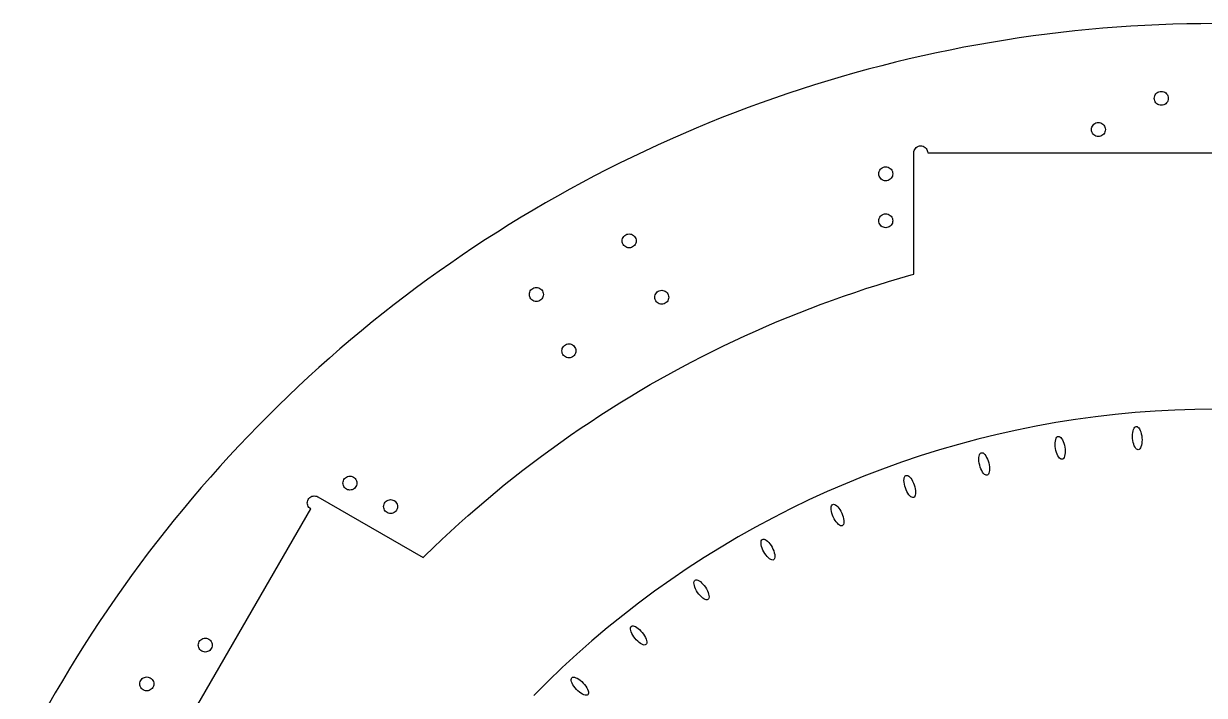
# Model space of a CAD drawing. Header units: metres. Extents: x -287 to 287, y -575 to 0.
# Drawn here: x -255.6 to -2.3, y -144.2 to 0 of the extents above; entities that cross this region are included whole.
import ezdxf

# ---------------------------------------------------------------- set-up
doc = ezdxf.new("R2010")
doc.units = ezdxf.units.M

msp = doc.modelspace()

# ---------------------------------------------------------------- linework, layer by layer
for p, q in [((0, 0), (-3.0089, -0.0157)), ((-36.0127, -2.2657), (-38.9959, -2.6585)), ((-33.0255, -1.9042), (-36.0127, -2.2657)), ((-30.0347, -1.574), (-33.0255, -1.9042)), ((-27.0406, -1.2752), (-30.0347, -1.574)), ((-24.0436, -1.0077), (-27.0406, -1.2752)), ((-21.0439, -0.7716), (-24.0436, -1.0077)), ((-18.0419, -0.567), (-21.0439, -0.7716)), ((-15.038, -0.3938), (-18.0419, -0.567)), ((-12.0323, -0.252), (-15.038, -0.3938)), ((-9.0254, -0.1418), (-12.0323, -0.252)), ((-6.0175, -0.063), (-9.0254, -0.1418)), ((-3.0089, -0.0157), (-6.0175, -0.063)), ((-50.8827, -4.5412), (-53.8413, -5.0895)), ((-47.9186, -4.0238), (-50.8827, -4.5412)), ((-44.9492, -3.5376), (-47.9186, -4.0238)), ((-41.9748, -3.0824), (-44.9492, -3.5376)), ((-38.9959, -2.6585), (-41.9748, -3.0824)), ((-65.6133, -7.5917), (-68.5391, -8.2941)), ((-62.6803, -6.92), (-65.6133, -7.5917)), ((-59.7404, -6.279), (-62.6803, -6.92)), ((-56.794, -5.6688), (-59.7404, -6.279)), ((-53.8413, -5.0895), (-56.794, -5.6688)), ((-74.3679, -9.7907), (-77.2702, -10.5847)), ((-71.4574, -9.0272), (-74.3679, -9.7907)), ((-68.5391, -8.2941), (-71.4574, -9.0272)), ((-83.0491, -12.2636), (-85.925, -13.1484)), ((-80.164, -11.409), (-83.0491, -12.2636)), ((-77.2702, -10.5847), (-80.164, -11.409)), ((-91.6483, -15.008), (-94.495, -15.9826)), ((-88.7915, -14.0632), (-91.6483, -15.008)), ((-85.925, -13.1484), (-88.7915, -14.0632)), ((-12.799, -15.29), (-12.6491, -15.0758)), ((-12.6491, -15.0758), (-12.4642, -14.8909)), ((-12.4642, -14.8909), (-12.25, -14.741)), ((-12.25, -14.741), (-12.013, -14.6304)), ((-12.013, -14.6304), (-11.7605, -14.5628)), ((-11.7605, -14.5628), (-11.5, -14.54)), ((-11.5, -14.54), (-11.2395, -14.5628)), ((-11.2395, -14.5628), (-10.987, -14.6304)), ((-10.987, -14.6304), (-10.75, -14.741)), ((-10.75, -14.741), (-10.5358, -14.8909)), ((-10.5358, -14.8909), (-10.3509, -15.0758)), ((-10.3509, -15.0758), (-10.201, -15.29)), ((-97.3314, -16.987), (-100.157, -18.0211)), ((-94.495, -15.9826), (-97.3314, -16.987)), ((-13, -16.04), (-12.9772, -15.7795)), ((-12.9772, -16.3005), (-13, -16.04)), ((-12.9772, -15.7795), (-12.9095, -15.527)), ((-12.9095, -16.553), (-12.9772, -16.3005)), ((-12.9095, -15.527), (-12.799, -15.29)), ((-12.799, -16.79), (-12.9095, -16.553)), ((-12.6491, -17.0042), (-12.799, -16.79)), ((-12.4642, -17.1891), (-12.6491, -17.0042)), ((-12.25, -17.339), (-12.4642, -17.1891)), ((-12.013, -17.4495), (-12.25, -17.339)), ((-11.7605, -17.5172), (-12.013, -17.4495)), ((-11.5, -17.54), (-11.7605, -17.5172)), ((-11.2395, -17.5172), (-11.5, -17.54)), ((-10.987, -17.4495), (-11.2395, -17.5172)), ((-10.75, -17.339), (-10.987, -17.4495)), ((-10.5358, -17.1891), (-10.75, -17.339)), ((-10.3509, -17.0042), (-10.5358, -17.1891)), ((-10.201, -16.79), (-10.3509, -17.0042)), ((-10.201, -15.29), (-10.0905, -15.527)), ((-10.0905, -16.553), (-10.201, -16.79)), ((-10.0905, -15.527), (-10.0228, -15.7795)), ((-10.0228, -16.3005), (-10.0905, -16.553)), ((-10.0228, -15.7795), (-10, -16.04)), ((-10, -16.04), (-10.0228, -16.3005)), ((-105.775, -20.1777), (-108.567, -21.3)), ((-102.972, -19.0847), (-105.775, -20.1777)), ((-100.157, -18.0211), (-102.972, -19.0847)), ((-111.347, -22.4515), (-114.115, -23.632)), ((-108.567, -21.3), (-111.347, -22.4515)), ((-26.5, -22.735), (-26.4772, -22.4745)), ((-26.4772, -22.9955), (-26.5, -22.735)), ((-26.4772, -22.4745), (-26.4095, -22.222)), ((-26.4095, -22.222), (-26.299, -21.985)), ((-26.299, -21.985), (-26.1491, -21.7708)), ((-26.1491, -21.7708), (-25.9642, -21.5859)), ((-25.9642, -21.5859), (-25.75, -21.436)), ((-25.75, -21.436), (-25.513, -21.3255)), ((-25.513, -21.3255), (-25.2605, -21.2578)), ((-25.2605, -21.2578), (-25, -21.235)), ((-25, -21.235), (-24.7395, -21.2578)), ((-24.7395, -21.2578), (-24.487, -21.3255)), ((-24.487, -21.3255), (-24.25, -21.436)), ((-24.25, -21.436), (-24.0358, -21.5859)), ((-24.0358, -21.5859), (-23.8509, -21.7708)), ((-23.8509, -21.7708), (-23.701, -21.985)), ((-23.701, -21.985), (-23.5905, -22.222)), ((-23.5905, -22.222), (-23.5228, -22.4745)), ((-23.5228, -22.4745), (-23.5, -22.735)), ((-23.5, -22.735), (-23.5228, -22.9955)), ((-116.87, -24.8414), (-119.612, -26.0797)), ((-114.115, -23.632), (-116.87, -24.8414)), ((-26.4095, -23.248), (-26.4772, -22.9955)), ((-26.299, -23.485), (-26.4095, -23.248)), ((-26.1491, -23.6992), (-26.299, -23.485)), ((-25.9642, -23.8841), (-26.1491, -23.6992)), ((-25.75, -24.034), (-25.9642, -23.8841)), ((-25.513, -24.1445), (-25.75, -24.034)), ((-25.2605, -24.2122), (-25.513, -24.1445)), ((-25, -24.235), (-25.2605, -24.2122)), ((-24.7395, -24.2122), (-25, -24.235)), ((-24.487, -24.1445), (-24.7395, -24.2122)), ((-24.25, -24.034), (-24.487, -24.1445)), ((-24.0358, -23.8841), (-24.25, -24.034)), ((-23.8509, -23.6992), (-24.0358, -23.8841)), ((-23.701, -23.485), (-23.8509, -23.6992)), ((-23.5905, -23.248), (-23.701, -23.485)), ((-23.5228, -22.9955), (-23.5905, -23.248)), ((-122.341, -27.3466), (-125.057, -28.6419)), ((-119.612, -26.0797), (-122.341, -27.3466)), ((-64.6223, -27.735), (-64.5995, -27.4745)), ((-64.6223, -53.8086), (-64.6223, -27.735)), ((-64.5995, -27.4745), (-64.5318, -27.222)), ((-64.5318, -27.222), (-64.4213, -26.985)), ((-64.4213, -26.985), (-64.2713, -26.7708)), ((-64.2713, -26.7708), (-64.0865, -26.5859)), ((-64.0865, -26.5859), (-63.8723, -26.436)), ((-63.8723, -26.436), (-63.6353, -26.3255)), ((-63.6353, -26.3255), (-63.3828, -26.2578)), ((-63.3828, -26.2578), (-63.1223, -26.235)), ((-63.1223, -26.235), (-62.8618, -26.2578)), ((-62.8618, -26.2578), (-62.6093, -26.3255)), ((-62.6093, -26.3255), (-62.3723, -26.436)), ((-62.3723, -26.436), (-62.1581, -26.5859)), ((-62.1581, -26.5859), (-61.9732, -26.7708)), ((-61.9732, -26.7708), (-61.8232, -26.985)), ((-61.8232, -26.985), (-61.7127, -27.222)), ((-61.7127, -27.222), (-61.6451, -27.4745)), ((-61.6451, -27.4745), (-61.6223, -27.735)), ((-61.6223, -27.735), (61.6223, -27.735)), ((-127.759, -29.9657), (-130.448, -31.3177)), ((-125.057, -28.6419), (-127.759, -29.9657)), ((-133.121, -32.6977), (-135.781, -34.1057)), ((-130.448, -31.3177), (-133.121, -32.6977)), ((-72.1223, -32.235), (-72.0995, -31.9745)), ((-72.0995, -32.4955), (-72.1223, -32.235)), ((-72.0995, -31.9745), (-72.0318, -31.722)), ((-72.0318, -32.748), (-72.0995, -32.4955)), ((-72.0318, -31.722), (-71.9213, -31.485)), ((-71.9213, -32.985), (-72.0318, -32.748)), ((-71.9213, -31.485), (-71.7713, -31.2708)), ((-71.7713, -31.2708), (-71.5865, -31.0859)), ((-71.5865, -31.0859), (-71.3723, -30.936)), ((-71.3723, -30.936), (-71.1353, -30.8255)), ((-71.1353, -30.8255), (-70.8828, -30.7578)), ((-70.8828, -30.7578), (-70.6223, -30.735)), ((-70.6223, -30.735), (-70.3618, -30.7578)), ((-70.3618, -30.7578), (-70.1093, -30.8255)), ((-70.1093, -30.8255), (-69.8723, -30.936)), ((-69.8723, -30.936), (-69.6581, -31.0859)), ((-69.6581, -31.0859), (-69.4732, -31.2708)), ((-69.4732, -31.2708), (-69.3232, -31.485)), ((-69.3232, -31.485), (-69.2127, -31.722)), ((-69.2127, -32.748), (-69.3232, -32.985)), ((-69.2127, -31.722), (-69.1451, -31.9745)), ((-69.1451, -32.4955), (-69.2127, -32.748)), ((-69.1451, -31.9745), (-69.1223, -32.235)), ((-69.1223, -32.235), (-69.1451, -32.4955)), ((-135.781, -34.1057), (-138.425, -35.5415)), ((-71.7713, -33.1992), (-71.9213, -32.985)), ((-71.5865, -33.3841), (-71.7713, -33.1992)), ((-71.3723, -33.534), (-71.5865, -33.3841)), ((-71.1353, -33.6445), (-71.3723, -33.534)), ((-70.8828, -33.7122), (-71.1353, -33.6445)), ((-70.6223, -33.735), (-70.8828, -33.7122)), ((-70.3618, -33.7122), (-70.6223, -33.735)), ((-70.1093, -33.6445), (-70.3618, -33.7122)), ((-69.8723, -33.534), (-70.1093, -33.6445)), ((-69.6581, -33.3841), (-69.8723, -33.534)), ((-69.4732, -33.1992), (-69.6581, -33.3841)), ((-69.3232, -32.985), (-69.4732, -33.1992)), ((-141.054, -37.0048), (-143.668, -38.4957)), ((-138.425, -35.5415), (-141.054, -37.0048)), ((-146.266, -40.0137), (-148.848, -41.559)), ((-143.668, -38.4957), (-146.266, -40.0137)), ((-148.848, -41.559), (-151.413, -43.1311)), ((-72.1223, -42.3118), (-72.0995, -42.0514)), ((-72.0995, -42.5723), (-72.1223, -42.3118)), ((-72.0995, -42.0514), (-72.0318, -41.7988)), ((-72.0318, -42.8249), (-72.0995, -42.5723)), ((-72.0318, -41.7988), (-71.9213, -41.5618)), ((-71.9213, -43.0618), (-72.0318, -42.8249)), ((-71.9213, -41.5618), (-71.7713, -41.3477)), ((-71.7713, -43.276), (-71.9213, -43.0618)), ((-71.7713, -41.3477), (-71.5865, -41.1628)), ((-71.5865, -41.1628), (-71.3723, -41.0128)), ((-71.3723, -41.0128), (-71.1353, -40.9023)), ((-71.1353, -40.9023), (-70.8828, -40.8346)), ((-70.8828, -40.8346), (-70.6223, -40.8118)), ((-70.6223, -40.8118), (-70.3618, -40.8346)), ((-70.3618, -40.8346), (-70.1093, -40.9023)), ((-70.1093, -40.9023), (-69.8723, -41.0128)), ((-69.8723, -41.0128), (-69.6581, -41.1628)), ((-69.6581, -41.1628), (-69.4732, -41.3477)), ((-69.4732, -41.3477), (-69.3232, -41.5618)), ((-69.3232, -43.0618), (-69.4732, -43.276)), ((-69.3232, -41.5618), (-69.2127, -41.7988)), ((-69.2127, -42.8249), (-69.3232, -43.0618)), ((-69.2127, -41.7988), (-69.1451, -42.0514)), ((-69.1451, -42.5723), (-69.2127, -42.8249)), ((-69.1451, -42.0514), (-69.1223, -42.3118)), ((-69.1223, -42.3118), (-69.1451, -42.5723)), ((-153.962, -44.7301), (-156.494, -46.3557)), ((-151.413, -43.1311), (-153.962, -44.7301)), ((-126.837, -45.6725), (-126.653, -45.4876)), ((-126.653, -45.4876), (-126.438, -45.3376)), ((-126.438, -45.3376), (-126.201, -45.2272)), ((-126.201, -45.2272), (-125.949, -45.1595)), ((-125.949, -45.1595), (-125.688, -45.1367)), ((-125.688, -45.1367), (-125.428, -45.1595)), ((-125.428, -45.1595), (-125.175, -45.2272)), ((-125.175, -45.2272), (-124.938, -45.3376)), ((-124.938, -45.3376), (-124.724, -45.4876)), ((-124.724, -45.4876), (-124.539, -45.6725)), ((-71.5865, -43.4609), (-71.7713, -43.276)), ((-71.3723, -43.6109), (-71.5865, -43.4609)), ((-71.1353, -43.7214), (-71.3723, -43.6109)), ((-70.8828, -43.7891), (-71.1353, -43.7214)), ((-70.6223, -43.8118), (-70.8828, -43.7891)), ((-70.3618, -43.7891), (-70.6223, -43.8118)), ((-70.1093, -43.7214), (-70.3618, -43.7891)), ((-69.8723, -43.6109), (-70.1093, -43.7214)), ((-69.6581, -43.4609), (-69.8723, -43.6109)), ((-69.4732, -43.276), (-69.6581, -43.4609)), ((-159.009, -48.0076), (-161.506, -49.6859)), ((-156.494, -46.3557), (-159.009, -48.0076)), ((-127.188, -46.6367), (-127.166, -46.3762)), ((-127.166, -46.8972), (-127.188, -46.6367)), ((-127.166, -46.3762), (-127.098, -46.1237)), ((-127.098, -47.1497), (-127.166, -46.8972)), ((-127.098, -46.1237), (-126.987, -45.8867)), ((-126.987, -47.3867), (-127.098, -47.1497)), ((-126.987, -45.8867), (-126.837, -45.6725)), ((-126.837, -47.6009), (-126.987, -47.3867)), ((-126.653, -47.7858), (-126.837, -47.6009)), ((-126.438, -47.9357), (-126.653, -47.7858)), ((-126.201, -48.0462), (-126.438, -47.9357)), ((-125.949, -48.1139), (-126.201, -48.0462)), ((-125.688, -48.1367), (-125.949, -48.1139)), ((-125.428, -48.1139), (-125.688, -48.1367)), ((-125.175, -48.0462), (-125.428, -48.1139)), ((-124.938, -47.9357), (-125.175, -48.0462)), ((-124.724, -47.7858), (-124.938, -47.9357)), ((-124.539, -47.6009), (-124.724, -47.7858)), ((-124.539, -45.6725), (-124.389, -45.8867)), ((-124.389, -47.3867), (-124.539, -47.6009)), ((-124.389, -45.8867), (-124.279, -46.1237)), ((-124.279, -47.1497), (-124.389, -47.3867)), ((-124.279, -46.1237), (-124.211, -46.3762)), ((-124.211, -46.8972), (-124.279, -47.1497)), ((-124.211, -46.3762), (-124.188, -46.6367)), ((-124.188, -46.6367), (-124.211, -46.8972)), ((-161.506, -49.6859), (-163.986, -51.3902)), ((-166.448, -53.1203), (-168.892, -54.8762)), ((-163.986, -51.3902), (-166.448, -53.1203)), ((-168.892, -54.8762), (-171.317, -56.6575)), ((-72.4592, -56.1178), (-70.034, -55.3717)), ((-70.034, -55.3717), (-67.6011, -54.651)), ((-67.6011, -54.651), (-65.1607, -53.9559)), ((-65.1607, -53.9559), (-64.6223, -53.8086)), ((-171.317, -56.6575), (-173.723, -58.4642)), ((-147.107, -58.1367), (-147.084, -57.8762)), ((-147.084, -58.3972), (-147.107, -58.1367)), ((-147.084, -57.8762), (-147.017, -57.6237)), ((-147.017, -57.6237), (-146.906, -57.3867)), ((-146.906, -57.3867), (-146.756, -57.1725)), ((-146.756, -57.1725), (-146.571, -56.9876)), ((-146.571, -56.9876), (-146.357, -56.8376)), ((-146.357, -56.8376), (-146.12, -56.7272)), ((-146.12, -56.7272), (-145.867, -56.6595)), ((-145.867, -56.6595), (-145.607, -56.6367)), ((-145.607, -56.6367), (-145.347, -56.6595)), ((-145.347, -56.6595), (-145.094, -56.7272)), ((-145.094, -56.7272), (-144.857, -56.8376)), ((-144.857, -56.8376), (-144.643, -56.9876)), ((-144.643, -56.9876), (-144.458, -57.1725)), ((-144.458, -57.1725), (-144.308, -57.3867)), ((-144.308, -57.3867), (-144.197, -57.6237)), ((-144.197, -57.6237), (-144.13, -57.8762)), ((-144.13, -57.8762), (-144.107, -58.1367)), ((-144.107, -58.1367), (-144.13, -58.3972)), ((-120.181, -58.4746), (-120.113, -58.222)), ((-120.113, -58.222), (-120.002, -57.9851)), ((-120.002, -57.9851), (-119.852, -57.7709)), ((-119.852, -57.7709), (-119.668, -57.586)), ((-119.668, -57.586), (-119.453, -57.436)), ((-119.453, -57.436), (-119.216, -57.3255)), ((-119.216, -57.3255), (-118.964, -57.2579)), ((-118.964, -57.2579), (-118.703, -57.2351)), ((-118.703, -57.2351), (-118.443, -57.2579)), ((-118.443, -57.2579), (-118.19, -57.3255)), ((-118.19, -57.3255), (-117.953, -57.436)), ((-117.953, -57.436), (-117.739, -57.586)), ((-117.739, -57.586), (-117.554, -57.7709)), ((-117.554, -57.7709), (-117.404, -57.9851)), ((-117.404, -57.9851), (-117.294, -58.222)), ((-117.294, -58.222), (-117.226, -58.4746)), ((-79.6862, -58.5079), (-77.2856, -57.686)), ((-77.2856, -57.686), (-74.8765, -56.8893)), ((-74.8765, -56.8893), (-72.4592, -56.1178)), ((-176.11, -60.2959), (-178.478, -62.1525)), ((-173.723, -58.4642), (-176.11, -60.2959)), ((-147.017, -58.6497), (-147.084, -58.3972)), ((-146.906, -58.8867), (-147.017, -58.6497)), ((-146.756, -59.1009), (-146.906, -58.8867)), ((-146.571, -59.2858), (-146.756, -59.1009)), ((-146.357, -59.4357), (-146.571, -59.2858)), ((-146.12, -59.5462), (-146.357, -59.4357)), ((-145.867, -59.6139), (-146.12, -59.5462)), ((-145.607, -59.6367), (-145.867, -59.6139)), ((-145.347, -59.6139), (-145.607, -59.6367)), ((-145.094, -59.5462), (-145.347, -59.6139)), ((-144.857, -59.4357), (-145.094, -59.5462)), ((-144.643, -59.2858), (-144.857, -59.4357)), ((-144.458, -59.1009), (-144.643, -59.2858)), ((-144.308, -58.8867), (-144.458, -59.1009)), ((-144.197, -58.6497), (-144.308, -58.8867)), ((-144.13, -58.3972), (-144.197, -58.6497)), ((-120.203, -58.7351), (-120.181, -58.4746)), ((-120.181, -58.9955), (-120.203, -58.7351)), ((-120.113, -59.2481), (-120.181, -58.9955)), ((-120.002, -59.4851), (-120.113, -59.2481)), ((-119.852, -59.6992), (-120.002, -59.4851)), ((-119.668, -59.8841), (-119.852, -59.6992)), ((-119.453, -60.0341), (-119.668, -59.8841)), ((-119.216, -60.1446), (-119.453, -60.0341)), ((-118.964, -60.2123), (-119.216, -60.1446)), ((-118.703, -60.2351), (-118.964, -60.2123)), ((-118.443, -60.2123), (-118.703, -60.2351)), ((-118.19, -60.1446), (-118.443, -60.2123)), ((-117.953, -60.0341), (-118.19, -60.1446)), ((-117.739, -59.8841), (-117.953, -60.0341)), ((-117.554, -59.6992), (-117.739, -59.8841)), ((-117.404, -59.4851), (-117.554, -59.6992)), ((-117.294, -59.2481), (-117.404, -59.4851)), ((-117.226, -58.9955), (-117.294, -59.2481)), ((-117.226, -58.4746), (-117.203, -58.7351)), ((-117.203, -58.7351), (-117.226, -58.9955)), ((-86.8345, -61.1238), (-84.4609, -60.2269)), ((-84.4609, -60.2269), (-82.078, -59.3549)), ((-82.078, -59.3549), (-79.6862, -58.5079)), ((-178.478, -62.1525), (-180.826, -64.0339)), ((-93.8971, -63.963), (-91.5529, -62.992)), ((-91.5529, -62.992), (-89.1986, -62.0455)), ((-89.1986, -62.0455), (-86.8345, -61.1238)), ((-180.826, -64.0339), (-183.155, -65.9397)), ((-98.5545, -65.9784), (-96.2311, -64.9585)), ((-96.2311, -64.9585), (-93.8971, -63.963)), ((-185.463, -67.8698), (-187.751, -69.8239)), ((-183.155, -65.9397), (-185.463, -67.8698)), ((-105.459, -69.1833), (-103.169, -68.0909)), ((-103.169, -68.0909), (-100.867, -67.0226)), ((-100.867, -67.0226), (-98.5545, -65.9784)), ((-187.751, -69.8239), (-190.018, -71.8019)), ((-140.122, -70.2351), (-140.099, -69.9746)), ((-140.099, -70.4955), (-140.122, -70.2351)), ((-140.099, -69.9746), (-140.032, -69.722)), ((-140.032, -70.7481), (-140.099, -70.4955)), ((-140.032, -69.722), (-139.921, -69.4851)), ((-139.921, -70.9851), (-140.032, -70.7481)), ((-139.921, -69.4851), (-139.771, -69.2709)), ((-139.771, -69.2709), (-139.586, -69.086)), ((-139.586, -69.086), (-139.372, -68.936)), ((-139.372, -68.936), (-139.135, -68.8255)), ((-139.135, -68.8255), (-138.882, -68.7579)), ((-138.882, -68.7579), (-138.622, -68.7351)), ((-138.622, -68.7351), (-138.362, -68.7579)), ((-138.362, -68.7579), (-138.109, -68.8255)), ((-138.109, -68.8255), (-137.872, -68.936)), ((-137.872, -68.936), (-137.658, -69.086)), ((-137.658, -69.086), (-137.473, -69.2709)), ((-137.473, -69.2709), (-137.323, -69.4851)), ((-137.323, -69.4851), (-137.212, -69.722)), ((-137.212, -70.7481), (-137.323, -70.9851)), ((-137.212, -69.722), (-137.145, -69.9746)), ((-137.145, -70.4955), (-137.212, -70.7481)), ((-137.145, -69.9746), (-137.122, -70.2351)), ((-137.122, -70.2351), (-137.145, -70.4955)), ((-110.004, -71.4397), (-107.738, -70.2996)), ((-107.738, -70.2996), (-105.459, -69.1833)), ((-190.018, -71.8019), (-192.265, -73.8036)), ((-139.771, -71.1992), (-139.921, -70.9851)), ((-139.586, -71.3841), (-139.771, -71.1992)), ((-139.372, -71.5341), (-139.586, -71.3841)), ((-139.135, -71.6446), (-139.372, -71.5341)), ((-138.882, -71.7123), (-139.135, -71.6446)), ((-138.622, -71.7351), (-138.882, -71.7123)), ((-138.362, -71.7123), (-138.622, -71.7351)), ((-138.109, -71.6446), (-138.362, -71.7123)), ((-137.872, -71.5341), (-138.109, -71.6446)), ((-137.658, -71.3841), (-137.872, -71.5341)), ((-137.473, -71.1992), (-137.658, -71.3841)), ((-137.323, -70.9851), (-137.473, -71.1992)), ((-114.502, -73.7908), (-112.259, -72.6035)), ((-112.259, -72.6035), (-110.004, -71.4397)), ((-194.49, -75.8287), (-196.695, -77.8769)), ((-192.265, -73.8036), (-194.49, -75.8287)), ((-118.949, -76.2356), (-116.732, -75.0016)), ((-116.732, -75.0016), (-114.502, -73.7908)), ((-196.695, -77.8769), (-198.877, -79.9482)), ((-123.344, -78.773), (-121.153, -77.4928)), ((-121.153, -77.4928), (-118.949, -76.2356)), ((-198.877, -79.9482), (-201.038, -82.0421)), ((-127.684, -81.4018), (-125.521, -80.076)), ((-125.521, -80.076), (-123.344, -78.773)), ((-201.038, -82.0421), (-203.177, -84.1586)), ((-131.969, -84.121), (-129.834, -82.7502)), ((-129.834, -82.7502), (-127.684, -81.4018)), ((-17.118, -83.4825), (-21.3834, -83.8857)), ((-12.8451, -83.1687), (-17.118, -83.4825)), ((-8.5665, -82.9444), (-12.8451, -83.1687)), ((-4.2842, -82.8099), (-8.5665, -82.9444)), ((0, -82.765), (-4.2842, -82.8099)), ((-203.177, -84.1586), (-205.293, -86.2974)), ((-136.196, -86.9293), (-134.09, -85.5141)), ((-134.09, -85.5141), (-131.969, -84.121)), ((-34.116, -85.6298), (-38.3327, -86.3885)), ((-29.8843, -84.9596), (-34.116, -85.6298)), ((-25.6395, -84.3781), (-29.8843, -84.9596)), ((-21.3834, -83.8857), (-25.6395, -84.3781)), ((-207.387, -88.4582), (-209.459, -90.6408)), ((-205.293, -86.2974), (-207.387, -88.4582)), ((-140.363, -89.8255), (-138.287, -88.3665)), ((-138.287, -88.3665), (-136.196, -86.9293)), ((-46.7138, -88.17), (-50.8746, -89.192)), ((-42.5326, -87.2354), (-46.7138, -88.17)), ((-38.3327, -86.3885), (-42.5326, -87.2354)), ((-33.9277, -88.7935), (-33.7805, -88.6542)), ((-33.7805, -88.6542), (-33.6156, -88.5878)), ((-33.6156, -88.5878), (-33.4381, -88.5963)), ((-33.4381, -88.5963), (-33.2533, -88.6794)), ((-33.2533, -88.6794), (-33.0668, -88.8346)), ((-17.6755, -88.613), (-17.6657, -88.1897)), ((-17.6543, -89.0468), (-17.6755, -88.613)), ((-17.6657, -88.1897), (-17.6254, -87.79)), ((-17.6254, -87.79), (-17.5556, -87.4259)), ((-17.5556, -87.4259), (-17.4586, -87.1086)), ((-17.4586, -87.1086), (-17.3372, -86.8475)), ((-17.3372, -86.8475), (-17.1952, -86.6508)), ((-17.1952, -86.6508), (-17.0368, -86.5243)), ((-17.0368, -86.5243), (-16.867, -86.4719)), ((-16.867, -86.4719), (-16.6908, -86.4953)), ((-16.6908, -86.4953), (-16.5135, -86.5936)), ((-16.5135, -86.5936), (-16.3407, -86.7639)), ((-16.3407, -86.7639), (-16.1775, -87.001)), ((-16.1775, -87.001), (-16.0289, -87.2977)), ((-16.0289, -87.2977), (-15.8994, -87.6451)), ((-15.8994, -87.6451), (-15.7929, -88.0325)), ((-15.7929, -88.0325), (-15.7128, -88.4482)), ((-15.7128, -88.4482), (-15.6613, -88.8795)), ((-209.459, -90.6408), (-211.507, -92.845)), ((-142.424, -91.3062), (-140.363, -89.8255)), ((-55.013, -90.3008), (-59.1273, -91.4962)), ((-50.8746, -89.192), (-55.013, -90.3008)), ((-34.2679, -90.3664), (-34.2611, -89.9647)), ((-34.2421, -90.789), (-34.2679, -90.3664)), ((-34.2611, -89.9647), (-34.222, -89.5961)), ((-34.1847, -91.2195), (-34.2421, -90.789)), ((-34.222, -89.5961), (-34.1519, -89.2717)), ((-34.1519, -89.2717), (-34.0528, -89.0014)), ((-34.0528, -89.0014), (-33.9277, -88.7935)), ((-33.0668, -88.8346), (-32.8843, -89.0573)), ((-32.8843, -89.0573), (-32.7114, -89.3406)), ((-32.7114, -89.3406), (-32.5533, -89.6759)), ((-32.5533, -89.6759), (-32.4148, -90.053)), ((-32.4148, -90.053), (-32.3001, -90.4605)), ((-32.3001, -90.4605), (-32.2127, -90.886)), ((-32.2127, -90.886), (-32.1553, -91.3166)), ((-17.6028, -89.4782), (-17.6543, -89.0468)), ((-17.5226, -89.8938), (-17.6028, -89.4782)), ((-17.4162, -90.2812), (-17.5226, -89.8938)), ((-17.2867, -90.6286), (-17.4162, -90.2812)), ((-17.1381, -90.9253), (-17.2867, -90.6286)), ((-16.9749, -91.1625), (-17.1381, -90.9253)), ((-16.802, -91.3328), (-16.9749, -91.1625)), ((-15.9784, -91.0788), (-16.1204, -91.2755)), ((-15.857, -90.8178), (-15.9784, -91.0788)), ((-15.7599, -90.5004), (-15.857, -90.8178)), ((-15.6902, -90.1363), (-15.7599, -90.5004)), ((-15.6498, -89.7366), (-15.6902, -90.1363)), ((-15.6613, -88.8795), (-15.6401, -89.3134)), ((-15.6401, -89.3134), (-15.6498, -89.7366)), ((-211.507, -92.845), (-213.532, -95.0705)), ((-146.498, -94.3319), (-144.469, -92.8084)), ((-144.469, -92.8084), (-142.424, -91.3062)), ((-63.2157, -92.7774), (-67.2764, -94.144)), ((-59.1273, -91.4962), (-63.2157, -92.7774)), ((-50.6565, -93.5238), (-50.6484, -93.1532)), ((-50.6296, -93.9247), (-50.6565, -93.5238)), ((-50.6484, -93.1532), (-50.6057, -92.8241)), ((-50.6057, -92.8241), (-50.5295, -92.5465)), ((-50.5295, -92.5465), (-50.4223, -92.3288)), ((-50.4223, -92.3288), (-50.2873, -92.1777)), ((-50.2873, -92.1777), (-50.1285, -92.0977)), ((-50.1285, -92.0977), (-49.9509, -92.0913)), ((-49.9509, -92.0913), (-49.7598, -92.1587)), ((-49.7598, -92.1587), (-49.5609, -92.2978)), ((-49.5609, -92.2978), (-49.3605, -92.5044)), ((-49.3605, -92.5044), (-49.1645, -92.7722)), ((-49.1645, -92.7722), (-48.9789, -93.0931)), ((-48.9789, -93.0931), (-48.8093, -93.4573)), ((-48.8093, -93.4573), (-48.6609, -93.8538)), ((-34.0973, -91.6451), (-34.1847, -91.2195)), ((-33.9827, -92.0526), (-34.0973, -91.6451)), ((-33.8442, -92.4297), (-33.9827, -92.0526)), ((-33.6861, -92.765), (-33.8442, -92.4297)), ((-33.5131, -93.0483), (-33.6861, -92.765)), ((-33.3307, -93.2709), (-33.5131, -93.0483)), ((-33.1442, -93.4261), (-33.3307, -93.2709)), ((-32.9594, -93.5093), (-33.1442, -93.4261)), ((-32.7818, -93.5178), (-32.9594, -93.5093)), ((-32.6169, -93.4514), (-32.7818, -93.5178)), ((-32.4697, -93.3121), (-32.6169, -93.4514)), ((-32.3447, -93.1041), (-32.4697, -93.3121)), ((-32.2456, -92.8339), (-32.3447, -93.1041)), ((-32.1754, -92.5095), (-32.2456, -92.8339)), ((-32.1364, -92.1408), (-32.1754, -92.5095)), ((-32.1553, -91.3166), (-32.1296, -91.7391)), ((-32.1296, -91.7391), (-32.1364, -92.1408)), ((-16.6248, -91.4311), (-16.802, -91.3328)), ((-16.4486, -91.4544), (-16.6248, -91.4311)), ((-16.2787, -91.402), (-16.4486, -91.4544)), ((-16.1204, -91.2755), (-16.2787, -91.402)), ((-213.532, -95.0705), (-215.533, -97.3171)), ((-150.507, -97.4422), (-148.511, -95.8766)), ((-148.511, -95.8766), (-146.498, -94.3319)), ((-71.3075, -95.5952), (-75.3074, -97.1306)), ((-67.2764, -94.144), (-71.3075, -95.5952)), ((-50.5686, -94.3436), (-50.6296, -93.9247)), ((-50.4754, -94.7679), (-50.5686, -94.3436)), ((-50.3527, -95.1846), (-50.4754, -94.7679)), ((-50.2043, -95.581), (-50.3527, -95.1846)), ((-50.0348, -95.9453), (-50.2043, -95.581)), ((-49.8491, -96.2661), (-50.0348, -95.9453)), ((-49.6531, -96.534), (-49.8491, -96.2661)), ((-48.6609, -93.8538), (-48.5382, -94.2705)), ((-48.5382, -94.2705), (-48.445, -94.6947)), ((-48.4079, -96.2142), (-48.4841, -96.4919)), ((-48.445, -94.6947), (-48.384, -95.1137)), ((-48.3652, -95.8851), (-48.4079, -96.2142)), ((-48.384, -95.1137), (-48.3571, -95.5145)), ((-48.3571, -95.5145), (-48.3652, -95.8851)), ((-215.533, -97.3171), (-217.512, -99.5845)), ((-187.112, -98.6245), (-187.09, -98.364)), ((-187.09, -98.885), (-187.112, -98.6245)), ((-187.09, -98.364), (-187.022, -98.1115)), ((-187.022, -98.1115), (-186.911, -97.8745)), ((-186.911, -97.8745), (-186.761, -97.6603)), ((-186.761, -97.6603), (-186.577, -97.4755)), ((-186.577, -97.4755), (-186.362, -97.3255)), ((-186.362, -97.3255), (-186.125, -97.215)), ((-186.125, -97.215), (-185.873, -97.1473)), ((-185.873, -97.1473), (-185.612, -97.1245)), ((-185.612, -97.1245), (-185.352, -97.1473)), ((-185.352, -97.1473), (-185.099, -97.215)), ((-185.099, -97.215), (-184.862, -97.3255)), ((-184.862, -97.3255), (-184.648, -97.4754)), ((-184.648, -97.4754), (-184.463, -97.6603)), ((-184.463, -97.6603), (-184.313, -97.8745)), ((-184.313, -97.8745), (-184.203, -98.1115)), ((-184.203, -98.1115), (-184.135, -98.364)), ((-184.135, -98.364), (-184.112, -98.6245)), ((-184.112, -98.6245), (-184.135, -98.885)), ((-152.488, -99.0287), (-150.507, -97.4422)), ((-79.2742, -98.7495), (-83.2063, -100.451)), ((-75.3074, -97.1306), (-79.2742, -98.7495)), ((-66.7195, -98.0724), (-66.7045, -97.7408)), ((-66.6966, -98.4424), (-66.7195, -98.0724)), ((-66.7045, -97.7408), (-66.6518, -97.4578)), ((-66.6362, -98.8396), (-66.6966, -98.4424)), ((-66.6518, -97.4578), (-66.5632, -97.2319)), ((-66.5632, -97.2319), (-66.4413, -97.0701)), ((-66.4413, -97.0701), (-66.2898, -96.9771)), ((-66.2898, -96.9771), (-66.1133, -96.9558)), ((-66.1133, -96.9558), (-65.9172, -97.007)), ((-65.9172, -97.007), (-65.7075, -97.129)), ((-65.7075, -97.129), (-65.4904, -97.318)), ((-65.4904, -97.318), (-65.2727, -97.5685)), ((-65.2727, -97.5685), (-65.0609, -97.8727)), ((-65.0609, -97.8727), (-64.8614, -98.2215)), ((-64.8614, -98.2215), (-64.6804, -98.6042)), ((-64.6804, -98.6042), (-64.5233, -99.0092)), ((-49.4527, -96.7406), (-49.6531, -96.534)), ((-49.2538, -96.8796), (-49.4527, -96.7406)), ((-49.0627, -96.947), (-49.2538, -96.8796)), ((-48.8851, -96.9406), (-49.0627, -96.947)), ((-48.7263, -96.8606), (-48.8851, -96.9406)), ((-48.5913, -96.7095), (-48.7263, -96.8606)), ((-48.4841, -96.4919), (-48.5913, -96.7095)), ((-217.512, -99.5845), (-219.466, -101.873)), ((-187.022, -99.1376), (-187.09, -98.885)), ((-186.911, -99.3745), (-187.022, -99.1376)), ((-186.761, -99.5887), (-186.911, -99.3745)), ((-186.577, -99.7736), (-186.761, -99.5887)), ((-186.362, -99.9236), (-186.577, -99.7736)), ((-186.125, -100.034), (-186.362, -99.9236)), ((-185.873, -100.102), (-186.125, -100.034)), ((-185.612, -100.125), (-185.873, -100.102)), ((-185.352, -100.102), (-185.612, -100.125)), ((-185.099, -100.034), (-185.352, -100.102)), ((-184.862, -99.9236), (-185.099, -100.034)), ((-184.648, -99.7736), (-184.862, -99.9236)), ((-184.463, -99.5887), (-184.648, -99.7736)), ((-184.313, -99.3745), (-184.463, -99.5887)), ((-184.203, -99.1376), (-184.313, -99.3745)), ((-184.135, -98.885), (-184.203, -99.1376)), ((-156.398, -102.264), (-154.451, -100.636)), ((-154.451, -100.636), (-152.488, -99.0287)), ((-83.2063, -100.451), (-87.1019, -102.235)), ((-66.5404, -99.2519), (-66.6362, -98.8396)), ((-66.412, -99.6669), (-66.5404, -99.2519)), ((-66.2549, -100.072), (-66.412, -99.6669)), ((-66.0739, -100.455), (-66.2549, -100.072)), ((-65.8744, -100.803), (-66.0739, -100.455)), ((-65.6626, -101.108), (-65.8744, -100.803)), ((-65.4448, -101.358), (-65.6626, -101.108)), ((-64.5233, -99.0092), (-64.3948, -99.4241)), ((-64.3948, -99.4241), (-64.299, -99.8365)), ((-64.2834, -101.218), (-64.372, -101.444)), ((-64.299, -99.8365), (-64.2387, -100.234)), ((-64.2308, -100.935), (-64.2834, -101.218)), ((-64.2387, -100.234), (-64.2157, -100.604)), ((-64.2157, -100.604), (-64.2308, -100.935)), ((-219.466, -101.873), (-221.396, -104.181)), ((-194.759, -102.87), (-194.737, -102.609)), ((-194.737, -103.13), (-194.759, -102.87)), ((-194.737, -102.609), (-194.669, -102.357)), ((-194.669, -103.383), (-194.737, -103.13)), ((-194.669, -102.357), (-194.558, -102.12)), ((-194.558, -103.62), (-194.669, -103.383)), ((-194.558, -102.12), (-194.408, -101.906)), ((-194.409, -103.834), (-194.558, -103.62)), ((-194.224, -104.019), (-194.409, -103.834)), ((-194.408, -101.906), (-194.224, -101.721)), ((-194.224, -101.721), (-194.009, -101.571)), ((-194.009, -101.571), (-193.772, -101.46)), ((-193.772, -101.46), (-193.52, -101.393)), ((-193.52, -101.393), (-193.259, -101.37)), ((-193.259, -101.37), (-192.999, -101.393)), ((-192.999, -101.393), (-192.746, -101.46)), ((-192.746, -101.46), (-192.509, -101.571)), ((-192.509, -101.571), (-169.929, -114.607)), ((-178.386, -103.663), (-178.363, -103.402)), ((-178.363, -103.923), (-178.386, -103.663)), ((-178.363, -103.402), (-178.295, -103.15)), ((-178.295, -103.15), (-178.185, -102.913)), ((-178.185, -102.913), (-178.035, -102.699)), ((-178.035, -102.699), (-177.85, -102.514)), ((-177.85, -102.514), (-177.636, -102.364)), ((-177.636, -102.364), (-177.399, -102.253)), ((-177.399, -102.253), (-177.146, -102.186)), ((-177.146, -102.186), (-176.886, -102.163)), ((-176.886, -102.163), (-176.625, -102.186)), ((-176.625, -102.186), (-176.372, -102.253)), ((-176.372, -102.253), (-176.136, -102.364)), ((-176.136, -102.364), (-175.921, -102.514)), ((-175.921, -102.514), (-175.736, -102.699)), ((-175.736, -102.699), (-175.586, -102.913)), ((-175.586, -102.913), (-175.476, -103.15)), ((-175.476, -103.15), (-175.408, -103.402)), ((-175.408, -103.402), (-175.386, -103.663)), ((-175.386, -103.663), (-175.408, -103.923)), ((-158.327, -103.911), (-156.398, -102.264)), ((-87.1019, -102.235), (-90.9592, -104.099)), ((-82.3354, -103.987), (-82.3066, -103.701)), ((-82.3066, -103.701), (-82.2372, -103.469)), ((-82.2372, -103.469), (-82.1293, -103.297)), ((-82.1293, -103.297), (-81.9861, -103.192)), ((-81.9861, -103.192), (-81.812, -103.156)), ((-81.812, -103.156), (-81.6123, -103.19)), ((-81.6123, -103.19), (-81.3931, -103.294)), ((-81.3931, -103.294), (-81.161, -103.465)), ((-81.161, -103.465), (-80.923, -103.696)), ((-80.923, -103.696), (-80.6865, -103.981)), ((-65.2278, -101.547), (-65.4448, -101.358)), ((-65.018, -101.669), (-65.2278, -101.547)), ((-64.8219, -101.72), (-65.018, -101.669)), ((-64.6455, -101.699), (-64.8219, -101.72)), ((-64.494, -101.606), (-64.6455, -101.699)), ((-64.372, -101.444), (-64.494, -101.606)), ((-255.632, -210.902), (-194.009, -104.169)), ((-221.396, -104.181), (-223.302, -106.509)), ((-194.009, -104.169), (-194.224, -104.019)), ((-178.295, -104.176), (-178.363, -103.923)), ((-178.185, -104.413), (-178.295, -104.176)), ((-178.035, -104.627), (-178.185, -104.413)), ((-177.85, -104.812), (-178.035, -104.627)), ((-177.636, -104.962), (-177.85, -104.812)), ((-177.399, -105.072), (-177.636, -104.962)), ((-177.146, -105.14), (-177.399, -105.072)), ((-176.886, -105.163), (-177.146, -105.14)), ((-176.625, -105.14), (-176.886, -105.163)), ((-176.372, -105.072), (-176.625, -105.14)), ((-176.136, -104.962), (-176.372, -105.072)), ((-175.921, -104.812), (-176.136, -104.962)), ((-175.736, -104.627), (-175.921, -104.812)), ((-175.586, -104.413), (-175.736, -104.627)), ((-175.476, -104.176), (-175.586, -104.413)), ((-175.408, -103.923), (-175.476, -104.176)), ((-162.134, -107.267), (-160.239, -105.579)), ((-160.239, -105.579), (-158.327, -103.911)), ((-94.7767, -106.044), (-98.5526, -108.069)), ((-90.9592, -104.099), (-94.7767, -106.044)), ((-82.3227, -104.319), (-82.3354, -103.987)), ((-82.2688, -104.686), (-82.3227, -104.319)), ((-82.1755, -105.077), (-82.2688, -104.686)), ((-82.0455, -105.48), (-82.1755, -105.077)), ((-81.8828, -105.882), (-82.0455, -105.48)), ((-81.6923, -106.273), (-81.8828, -105.882)), ((-81.4799, -106.639), (-81.6923, -106.273)), ((-80.6865, -103.981), (-80.4586, -104.312)), ((-80.4586, -104.312), (-80.2461, -104.678)), ((-80.2461, -104.678), (-80.0557, -105.069)), ((-80.0557, -105.069), (-79.893, -105.472)), ((-79.893, -105.472), (-79.763, -105.874)), ((-79.763, -105.874), (-79.6697, -106.265)), ((-79.6697, -106.265), (-79.6158, -106.632)), ((-225.183, -108.858), (-227.04, -111.226)), ((-223.302, -106.509), (-225.183, -108.858)), ((-164.011, -108.975), (-162.134, -107.267)), ((-98.5526, -108.069), (-102.285, -110.172)), ((-81.252, -106.97), (-81.4799, -106.639)), ((-81.0154, -107.255), (-81.252, -106.97)), ((-80.7775, -107.487), (-81.0154, -107.255)), ((-80.5454, -107.657), (-80.7775, -107.487)), ((-80.3262, -107.761), (-80.5454, -107.657)), ((-80.1265, -107.795), (-80.3262, -107.761)), ((-79.9524, -107.759), (-80.1265, -107.795)), ((-79.8092, -107.654), (-79.9524, -107.759)), ((-79.7013, -107.483), (-79.8092, -107.654)), ((-79.6319, -107.25), (-79.7013, -107.483)), ((-79.6031, -106.964), (-79.6319, -107.25)), ((-79.6158, -106.632), (-79.6031, -106.964)), ((-227.04, -111.226), (-228.871, -113.613)), ((-167.71, -112.449), (-165.869, -110.702)), ((-165.869, -110.702), (-164.011, -108.975)), ((-102.285, -110.172), (-105.973, -112.353)), ((-97.3888, -111.52), (-97.3841, -111.232)), ((-97.3841, -111.232), (-97.3344, -110.995)), ((-97.3344, -110.995), (-97.2412, -110.815)), ((-97.2412, -110.815), (-97.1073, -110.698)), ((-97.1073, -110.698), (-96.9368, -110.648)), ((-96.9368, -110.648), (-96.735, -110.665)), ((-96.735, -110.665), (-96.5078, -110.751)), ((-96.5078, -110.751), (-96.2623, -110.901)), ((-96.2623, -110.901), (-96.0058, -111.111)), ((-96.0058, -111.111), (-95.7462, -111.376)), ((-95.7462, -111.376), (-95.4914, -111.687)), ((-228.871, -113.613), (-230.678, -116.019)), ((-169.532, -114.215), (-167.71, -112.449)), ((-105.973, -112.353), (-109.614, -114.611)), ((-97.3484, -111.85), (-97.3888, -111.52)), ((-97.264, -112.211), (-97.3484, -111.85)), ((-97.1383, -112.592), (-97.264, -112.211)), ((-96.9751, -112.983), (-97.1383, -112.592)), ((-96.7792, -113.37), (-96.9751, -112.983)), ((-96.5568, -113.744), (-96.7792, -113.37)), ((-96.3145, -114.091), (-96.5568, -113.744)), ((-95.4914, -111.687), (-95.2491, -112.034)), ((-95.2491, -112.034), (-95.0266, -112.407)), ((-95.0266, -112.407), (-94.8308, -112.795)), ((-94.8308, -112.795), (-94.6675, -113.185)), ((-94.6675, -113.185), (-94.5418, -113.567)), ((-94.5418, -113.567), (-94.4575, -113.928)), ((-94.4575, -113.928), (-94.417, -114.257)), ((-230.678, -116.019), (-232.459, -118.444)), ((-169.929, -114.607), (-169.532, -114.215)), ((-109.614, -114.611), (-113.208, -116.944)), ((-96.0596, -114.401), (-96.3145, -114.091)), ((-95.8, -114.666), (-96.0596, -114.401)), ((-95.5436, -114.877), (-95.8, -114.666)), ((-95.298, -115.027), (-95.5436, -114.877)), ((-95.0709, -115.112), (-95.298, -115.027)), ((-94.869, -115.13), (-95.0709, -115.112)), ((-94.6985, -115.079), (-94.869, -115.13)), ((-94.5647, -114.963), (-94.6985, -115.079)), ((-94.4715, -114.783), (-94.5647, -114.963)), ((-94.4217, -114.545), (-94.4715, -114.783)), ((-94.417, -114.257), (-94.4217, -114.545)), ((-232.459, -118.444), (-234.215, -120.887)), ((-113.208, -116.944), (-116.751, -119.353)), ((-234.215, -120.887), (-235.945, -123.349)), ((-116.751, -119.353), (-120.243, -121.834)), ((-111.778, -119.999), (-111.749, -119.758)), ((-111.759, -120.286), (-111.778, -119.999)), ((-111.691, -120.611), (-111.759, -120.286)), ((-111.749, -119.758), (-111.671, -119.571)), ((-111.577, -120.964), (-111.691, -120.611)), ((-111.671, -119.571), (-111.547, -119.443)), ((-111.42, -121.333), (-111.577, -120.964)), ((-111.547, -119.443), (-111.382, -119.379)), ((-111.224, -121.709), (-111.42, -121.333)), ((-111.382, -119.379), (-111.179, -119.379)), ((-111.179, -119.379), (-110.946, -119.445)), ((-110.946, -119.445), (-110.688, -119.575)), ((-110.688, -119.575), (-110.415, -119.763)), ((-110.415, -119.763), (-110.134, -120.005)), ((-110.134, -120.005), (-109.854, -120.293)), ((-109.854, -120.293), (-109.584, -120.619)), ((-109.584, -120.619), (-109.331, -120.972)), ((-109.331, -120.972), (-109.103, -121.342)), ((-109.103, -121.342), (-108.908, -121.718)), ((-235.945, -123.349), (-237.65, -125.829)), ((-120.243, -121.834), (-123.683, -124.389)), ((-110.997, -122.079), (-111.224, -121.709)), ((-110.744, -122.432), (-110.997, -122.079)), ((-110.473, -122.758), (-110.744, -122.432)), ((-110.193, -123.046), (-110.473, -122.758)), ((-109.913, -123.288), (-110.193, -123.046)), ((-109.639, -123.476), (-109.913, -123.288)), ((-109.382, -123.605), (-109.639, -123.476)), ((-109.149, -123.671), (-109.382, -123.605)), ((-108.946, -123.672), (-109.149, -123.671)), ((-108.78, -123.608), (-108.946, -123.672)), ((-108.908, -121.718), (-108.751, -122.087)), ((-108.657, -123.48), (-108.78, -123.608)), ((-108.751, -122.087), (-108.637, -122.44)), ((-108.579, -123.293), (-108.657, -123.48)), ((-108.637, -122.44), (-108.569, -122.765)), ((-108.549, -123.052), (-108.579, -123.293)), ((-108.569, -122.765), (-108.549, -123.052)), ((-237.65, -125.829), (-239.328, -128.326)), ((-123.683, -124.389), (-127.068, -127.015)), ((-239.328, -128.326), (-240.98, -130.841)), ((-127.068, -127.015), (-130.398, -129.711)), ((-240.98, -130.841), (-242.605, -133.373)), ((-130.398, -129.711), (-133.671, -132.477)), ((-125.389, -129.939), (-125.379, -129.697)), ((-125.345, -130.224), (-125.389, -129.939)), ((-125.379, -129.697), (-125.318, -129.504)), ((-125.251, -130.542), (-125.345, -130.224)), ((-125.318, -129.504), (-125.205, -129.366)), ((-125.107, -130.884), (-125.251, -130.542)), ((-125.205, -129.366), (-125.045, -129.288)), ((-124.92, -131.239), (-125.107, -130.884)), ((-125.045, -129.288), (-124.843, -129.272)), ((-124.694, -131.597), (-124.92, -131.239)), ((-124.843, -129.272), (-124.605, -129.318)), ((-124.436, -131.946), (-124.694, -131.597)), ((-124.605, -129.318), (-124.338, -129.425)), ((-124.338, -129.425), (-124.05, -129.59)), ((-124.05, -129.59), (-123.75, -129.808)), ((-123.75, -129.808), (-123.447, -130.071)), ((-123.447, -130.071), (-123.15, -130.373)), ((-123.15, -130.373), (-122.868, -130.704)), ((-122.868, -130.704), (-122.611, -131.054)), ((-122.611, -131.054), (-122.385, -131.412)), ((-122.385, -131.412), (-122.197, -131.767)), ((-242.605, -133.373), (-244.204, -135.922)), ((-218.151, -133.385), (-218.128, -133.124)), ((-218.128, -133.645), (-218.151, -133.385)), ((-218.128, -133.124), (-218.06, -132.872)), ((-218.06, -133.898), (-218.128, -133.645)), ((-218.06, -132.872), (-217.95, -132.635)), ((-217.95, -134.135), (-218.06, -133.898)), ((-217.95, -132.635), (-217.8, -132.42)), ((-217.8, -134.349), (-217.95, -134.135)), ((-217.8, -132.42), (-217.615, -132.236)), ((-217.615, -132.236), (-217.401, -132.086)), ((-217.401, -132.086), (-217.164, -131.975)), ((-217.164, -131.975), (-216.911, -131.907)), ((-216.911, -131.907), (-216.651, -131.885)), ((-216.651, -131.885), (-216.39, -131.907)), ((-216.39, -131.907), (-216.138, -131.975)), ((-216.138, -131.975), (-215.901, -132.086)), ((-215.901, -132.086), (-215.687, -132.236)), ((-215.687, -132.236), (-215.502, -132.42)), ((-215.502, -132.42), (-215.352, -132.635)), ((-215.352, -134.135), (-215.502, -134.349)), ((-215.352, -132.635), (-215.241, -132.872)), ((-215.241, -133.898), (-215.352, -134.135)), ((-215.241, -132.872), (-215.173, -133.124)), ((-215.173, -133.645), (-215.241, -133.898)), ((-215.173, -133.124), (-215.151, -133.385)), ((-215.151, -133.385), (-215.173, -133.645)), ((-133.671, -132.477), (-136.884, -135.31)), ((-124.154, -132.277), (-124.436, -131.946)), ((-123.857, -132.579), (-124.154, -132.277)), ((-123.554, -132.843), (-123.857, -132.579)), ((-123.254, -133.06), (-123.554, -132.843)), ((-122.966, -133.225), (-123.254, -133.06)), ((-122.699, -133.333), (-122.966, -133.225)), ((-122.461, -133.379), (-122.699, -133.333)), ((-122.259, -133.363), (-122.461, -133.379)), ((-122.099, -133.284), (-122.259, -133.363)), ((-122.197, -131.767), (-122.054, -132.109)), ((-121.987, -133.147), (-122.099, -133.284)), ((-122.054, -132.109), (-121.959, -132.427)), ((-121.925, -132.954), (-121.987, -133.147)), ((-121.959, -132.427), (-121.915, -132.711)), ((-121.915, -132.711), (-121.925, -132.954)), ((-244.204, -135.922), (-245.776, -138.488)), ((-217.615, -134.534), (-217.8, -134.349)), ((-217.401, -134.684), (-217.615, -134.534)), ((-217.164, -134.794), (-217.401, -134.684)), ((-216.911, -134.862), (-217.164, -134.794)), ((-216.651, -134.885), (-216.911, -134.862)), ((-216.39, -134.862), (-216.651, -134.885)), ((-216.138, -134.794), (-216.39, -134.862)), ((-215.901, -134.684), (-216.138, -134.794)), ((-215.687, -134.534), (-215.901, -134.684)), ((-215.502, -134.349), (-215.687, -134.534)), ((-136.884, -135.31), (-140.038, -138.21)), ((-245.776, -138.488), (-247.322, -141.07)), ((-140.038, -138.21), (-143.13, -141.175)), ((-247.322, -141.07), (-248.84, -143.668)), ((-230.699, -141.728), (-230.676, -141.468)), ((-230.676, -141.989), (-230.699, -141.728)), ((-230.676, -141.468), (-230.608, -141.215)), ((-230.608, -141.215), (-230.498, -140.978)), ((-230.498, -140.978), (-230.348, -140.764)), ((-230.348, -140.764), (-230.163, -140.579)), ((-230.163, -140.579), (-229.949, -140.429)), ((-229.949, -140.429), (-229.712, -140.319)), ((-229.712, -140.319), (-229.459, -140.251)), ((-229.459, -140.251), (-229.199, -140.228)), ((-229.199, -140.228), (-228.938, -140.251)), ((-228.938, -140.251), (-228.686, -140.319)), ((-228.686, -140.319), (-228.449, -140.429)), ((-228.449, -140.429), (-228.235, -140.579)), ((-228.235, -140.579), (-228.05, -140.764)), ((-228.05, -140.764), (-227.9, -140.978)), ((-227.9, -140.978), (-227.789, -141.215)), ((-227.789, -141.215), (-227.722, -141.468)), ((-227.722, -141.468), (-227.699, -141.728)), ((-227.699, -141.728), (-227.722, -141.989)), ((-143.13, -141.175), (-146.16, -144.205)), ((-138.131, -140.741), (-138.085, -140.543)), ((-138.12, -140.983), (-138.131, -140.741)), ((-138.053, -141.263), (-138.12, -140.983)), ((-138.085, -140.543), (-137.984, -140.397)), ((-137.932, -141.572), (-138.053, -141.263)), ((-137.984, -140.397), (-137.832, -140.306)), ((-137.76, -141.901), (-137.932, -141.572)), ((-137.832, -140.306), (-137.632, -140.273)), ((-137.632, -140.273), (-137.391, -140.299)), ((-137.391, -140.299), (-137.116, -140.383)), ((-137.116, -140.383), (-136.815, -140.524)), ((-136.815, -140.524), (-136.497, -140.715)), ((-136.497, -140.715), (-136.173, -140.953)), ((-136.173, -140.953), (-135.852, -141.229)), ((-135.852, -141.229), (-135.544, -141.535)), ((-135.544, -141.535), (-135.258, -141.862)), ((-135.258, -141.862), (-135.003, -142.199)), ((-248.84, -143.668), (-250.331, -146.281)), ((-230.608, -142.241), (-230.676, -141.989)), ((-230.498, -142.478), (-230.608, -142.241)), ((-230.348, -142.693), (-230.498, -142.478)), ((-230.163, -142.878), (-230.348, -142.693)), ((-229.949, -143.027), (-230.163, -142.878)), ((-229.712, -143.138), (-229.949, -143.027)), ((-229.459, -143.206), (-229.712, -143.138)), ((-229.199, -143.228), (-229.459, -143.206)), ((-228.938, -143.206), (-229.199, -143.228)), ((-228.686, -143.138), (-228.938, -143.206)), ((-228.449, -143.027), (-228.686, -143.138)), ((-228.235, -142.878), (-228.449, -143.027)), ((-228.05, -142.693), (-228.235, -142.878)), ((-227.9, -142.478), (-228.05, -142.693)), ((-227.789, -142.241), (-227.9, -142.478)), ((-227.722, -141.989), (-227.789, -142.241)), ((-137.543, -142.239), (-137.76, -141.901)), ((-137.288, -142.577), (-137.543, -142.239)), ((-137.002, -142.904), (-137.288, -142.577)), ((-136.694, -143.21), (-137.002, -142.904)), ((-136.373, -143.486), (-136.694, -143.21)), ((-136.049, -143.723), (-136.373, -143.486)), ((-135.731, -143.915), (-136.049, -143.723)), ((-135.431, -144.055), (-135.731, -143.915)), ((-135.155, -144.14), (-135.431, -144.055)), ((-134.914, -144.166), (-135.155, -144.14)), ((-135.003, -142.199), (-134.786, -142.538)), ((-134.714, -144.133), (-134.914, -144.166)), ((-134.786, -142.538), (-134.615, -142.866)), ((-134.562, -144.042), (-134.714, -144.133)), ((-134.615, -142.866), (-134.494, -143.175)), ((-134.461, -143.895), (-134.562, -144.042)), ((-134.494, -143.175), (-134.427, -143.455)), ((-134.416, -143.698), (-134.461, -143.895)), ((-134.427, -143.455), (-134.416, -143.698))]:
    msp.add_line(p, q)

doc.saveas('drawing.dxf')
